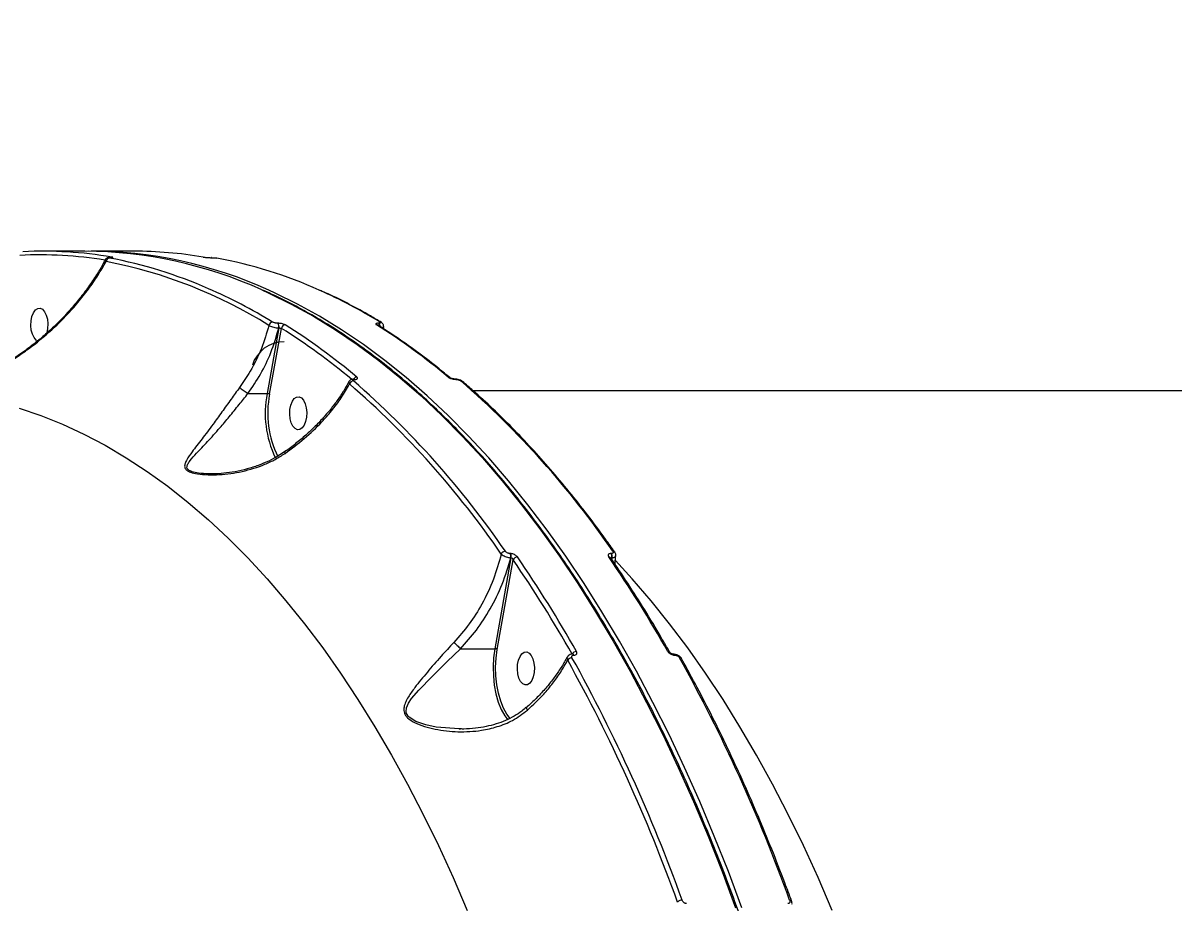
# Model space of a CAD drawing. Header units: millimetres. Extents: x -5238 to 5144, y -3542 to 5092.
# Drawn here: x 1343.8 to 1656.8, y 433.8 to 673.1 of the extents above; entities that cross this region are included whole.
import ezdxf

# ---------------------------------------------------------------- set-up
doc = ezdxf.new("R2010")
doc.units = ezdxf.units.MM
for name, color, linetype in [('DIKOM_ОБЪЕКТ', 7, 'Continuous'), ('DIKOM_РАЗМЕР_ЗОНА', 7, 'Continuous'), ('DIKOM_РАЗМЕР_ОБЪЕКТА', 7, 'Continuous')]:
    doc.layers.add(name, color=color, linetype=linetype)
doc.styles.add('style1', font='arial.ttf', dxfattribs={"width": 0.8})
doc.dimstyles.new('1-50', dxfattribs={"dimtxt": 300, "dimasz": 200, "dimexe": 100, "dimexo": 0, "dimgap": 100, "dimtad": 1, "dimtxsty": 'style1', "dimcen": 200, "dimclrd": 7, "dimclre": 7, "dimclrt": 7, "dimadec": 1, "dimazin": 2, "dimtfac": 1, "dimtmove": 0, "dimatfit": 2, "dimfxl": 0, "dimlwd": 25, "dimlwe": 18, "dimarcsym": 0})

# ---------------------------------------------------------------- blocks, each defined once
blk = doc.blocks.new('*D0')
at = {"layer": 'Defpoints', "color": 0, "transparency": 16777216}
for p in [(2469.51, 3229.24), (-4251.52, -643.28), (-419.57, -643.28)]:
    blk.add_point(p, dxfattribs=at)
at = {"layer": 'DIKOM_РАЗМЕР_ОБЪЕКТА', "color": 7, "lineweight": 18, "transparency": 16777216}
for p, q in [((2469.51, 3229.24), (-4351.52, 3229.24)), ((-419.57, -643.28), (-4351.52, -643.28))]:
    blk.add_line(p, q, dxfattribs=at)
at = {"layer": 'DIKOM_РАЗМЕР_ОБЪЕКТА', "color": 7, "lineweight": 25, "transparency": 16777216}
blk.add_line((-4251.52, 3029.24), (-4251.52, -443.28), dxfattribs=at)
at = {"layer": 'DIKOM_РАЗМЕР_ОБЪЕКТА', "color": 7, "transparency": 16777216}
for points in [[(-4284.86, 3029.24), (-4218.19, 3029.24), (-4251.52, 3229.24)], [(-4284.86, -443.28), (-4218.19, -443.28), (-4251.52, -643.28)]]:
    blk.add_solid(points, dxfattribs=at)
at = {"layer": 'DIKOM_РАЗМЕР_ОБЪЕКТА', "color": 7, "transparency": 16777216, "insert": (-4504.8, 1292.98), "char_height": 300, "attachment_point": 5, "rotation": 90, "style": 'style1'}
blk.add_mtext('3900', dxfattribs=at)
blk = doc.blocks.new('*D1')
at = {"layer": 'Defpoints', "color": 0, "transparency": 16777216}
for p in [(-4787.63, 5091.56), (3144.22, 5091.56), (-2554.16, -2403.28)]:
    blk.add_point(p, dxfattribs=at)
at = {"layer": 'DIKOM_РАЗМЕР_ЗОНА', "color": 7, "lineweight": 18, "transparency": 16777216}
for p, q in [((3144.22, 5091.56), (-4887.63, 5091.56)), ((-2554.16, -2403.28), (-4887.63, -2403.28))]:
    blk.add_line(p, q, dxfattribs=at)
at = {"layer": 'DIKOM_РАЗМЕР_ЗОНА', "color": 7, "lineweight": 25, "transparency": 16777216}
blk.add_line((-4787.63, -2203.28), (-4787.63, 4891.56), dxfattribs=at)
at = {"layer": 'DIKOM_РАЗМЕР_ЗОНА', "color": 7, "transparency": 16777216}
for points in [[(-4820.97, 4891.56), (-4754.3, 4891.56), (-4787.63, 5091.56)], [(-4820.97, -2203.28), (-4754.3, -2203.28), (-4787.63, -2403.28)]]:
    blk.add_solid(points, dxfattribs=at)
at = {"layer": 'DIKOM_РАЗМЕР_ЗОНА', "color": 7, "transparency": 16777216, "insert": (-5040.81, 1344.14), "char_height": 300, "attachment_point": 5, "rotation": 90, "style": 'style1'}
blk.add_mtext('7500', dxfattribs=at)
blk = doc.blocks.new('*D2')
at = {"layer": 'Defpoints', "color": 0, "transparency": 16777216}
for p in [(5144.22, 2720.02), (-4054.16, -903.28), (5144.22, -3441.88)]:
    blk.add_point(p, dxfattribs=at)
at = {"layer": 'DIKOM_РАЗМЕР_ЗОНА', "color": 7, "lineweight": 18, "transparency": 16777216}
for p, q in [((5144.22, 2720.02), (5144.22, -3541.88)), ((-4054.16, -903.28), (-4054.16, -3541.88))]:
    blk.add_line(p, q, dxfattribs=at)
at = {"layer": 'DIKOM_РАЗМЕР_ЗОНА', "color": 7, "lineweight": 25, "transparency": 16777216}
blk.add_line((-3854.16, -3441.88), (4944.22, -3441.88), dxfattribs=at)
at = {"layer": 'DIKOM_РАЗМЕР_ЗОНА', "color": 7, "transparency": 16777216}
for points in [[(-3854.16, -3408.54), (-3854.16, -3475.21), (-4054.16, -3441.88)], [(4944.22, -3408.54), (4944.22, -3475.21), (5144.22, -3441.88)]]:
    blk.add_solid(points, dxfattribs=at)
at = {"layer": 'DIKOM_РАЗМЕР_ЗОНА', "color": 7, "transparency": 16777216, "insert": (545.03, -3188.7), "char_height": 300, "attachment_point": 5, "style": 'style1'}
blk.add_mtext('9200', dxfattribs=at)
blk = doc.blocks.new('*D3')
at = {"layer": 'Defpoints', "color": 0, "transparency": 16777216}
for p in [(3889.93, 2956), (-2405.68, -161.05), (3889.93, -2949.28)]:
    blk.add_point(p, dxfattribs=at)
at = {"layer": 'DIKOM_РАЗМЕР_ОБЪЕКТА', "color": 7, "lineweight": 18, "transparency": 16777216}
for p, q in [((3889.93, 2956), (3889.93, -3049.28)), ((-2405.68, -161.05), (-2405.68, -3049.28))]:
    blk.add_line(p, q, dxfattribs=at)
at = {"layer": 'DIKOM_РАЗМЕР_ОБЪЕКТА', "color": 7, "lineweight": 25, "transparency": 16777216}
blk.add_line((-2205.68, -2949.28), (3689.93, -2949.28), dxfattribs=at)
at = {"layer": 'DIKOM_РАЗМЕР_ОБЪЕКТА', "color": 7, "transparency": 16777216}
for points in [[(-2205.68, -2915.95), (-2205.68, -2982.61), (-2405.68, -2949.28)], [(3689.93, -2915.95), (3689.93, -2982.61), (3889.93, -2949.28)]]:
    blk.add_solid(points, dxfattribs=at)
at = {"layer": 'DIKOM_РАЗМЕР_ОБЪЕКТА', "color": 7, "transparency": 16777216, "insert": (742.13, -2696.01), "char_height": 300, "attachment_point": 5, "style": 'style1'}
blk.add_mtext('6300', dxfattribs=at)

msp = doc.modelspace()

# ---------------------------------------------------------------- linework, layer by layer
at = {"layer": 'DIKOM_ОБЪЕКТ', "color": 7, "linetype": 'Continuous', "lineweight": 15}
for p, q in [((1360.643, 610.948), (1349.071, 610.948)), ((1373.929, 610.948), (1362.357, 610.948)), ((1367.535, 609.19), (1367.447, 609.19)), ((1367.447, 609.19), (1367.494, 609.186)), ((1367.494, 609.186), (1367.582, 609.186)), ((1367.535, 609.19), (1367.582, 609.186)), ((1395.053, 609.19), (1394.965, 609.19)), ((1394.965, 609.19), (1395.012, 609.186)), ((1395.012, 609.186), (1395.1, 609.186)), ((1395.053, 609.19), (1395.1, 609.186)), ((1413.434, 590.059), (1410.208, 572.178)), ((1410.88, 572.014), (1414.113, 589.934)), ((1413.104, 591.343), (1413.057, 591.343)), ((1413.387, 590.059), (1413.434, 590.059)), ((1440.359, 590.782), (1440.361, 590.78)), ((1440.58, 591.343), (1440.533, 591.343)), ((1441.895, 589.78), (1441.945, 590.426)), ((1433.901, 576.142), (1433.832, 576.142)), ((1434.038, 576.058), (1434.106, 576.058)), ((1461.398, 576.142), (1461.33, 576.142)), ((1461.536, 576.058), (1461.604, 576.058)), ((1728.411, 572.948), (1466.302, 572.948)), ((1404.967, 572.178), (1410.208, 572.178)), ((1476.579, 527.52), (1472.171, 502.718)), ((1472.843, 502.555), (1477.171, 526.908)), ((1476.398, 528.65), (1476.33, 528.65)), ((1476.511, 527.52), (1476.579, 527.52)), ((1503.896, 528.65), (1503.828, 528.65)), ((1503.94, 527.133), (1504.008, 527.52)), ((1504.008, 527.52), (1504.077, 527.52)), ((1504.077, 527.52), (1504.057, 526.958)), ((1462.839, 502.718), (1472.171, 502.718)), ((1493.37, 501.239), (1493.322, 501.239)), ((1493.67, 500.977), (1493.717, 500.977)), ((1520.846, 501.239), (1520.799, 501.239)), ((1521.146, 500.977), (1521.194, 500.977)), ((1475.184, 484.061), (1475.69, 483.393))]:
    msp.add_line(p, q, dxfattribs=at)
at = {"layer": 'DIKOM_ОБЪЕКТ', "color": 7, "linetype": 'Continuous', "lineweight": 15, "flags": 128}
for points in [[(1408.769, 600.422), (1410.668, 599.563), (1416.754, 596.572), (1422.793, 593.24), (1428.779, 589.569), (1434.708, 585.562), (1440.575, 581.223), (1446.374, 576.555), (1452.101, 571.562), (1457.751, 566.249), (1463.319, 560.619), (1468.801, 554.679), (1474.192, 548.432), (1479.487, 541.884), (1484.682, 535.04), (1489.772, 527.906), (1494.754, 520.489), (1499.622, 512.794), (1504.374, 504.828), (1509.005, 496.598), (1513.51, 488.11), (1517.887, 479.372), (1522.132, 470.391), (1526.24, 461.175), (1530.209, 451.731), (1534.035, 442.067), (1537.715, 432.192)], [(1539.43, 432.192), (1535.749, 442.067), (1531.923, 451.731), (1527.954, 461.175), (1523.846, 470.391), (1519.602, 479.372), (1515.225, 488.11), (1510.719, 496.598), (1506.088, 504.828), (1501.337, 512.794), (1496.468, 520.489), (1491.486, 527.906), (1486.396, 535.04), (1481.201, 541.884), (1475.906, 548.432), (1470.515, 554.679), (1465.034, 560.619), (1459.465, 566.249), (1453.815, 571.562), (1448.088, 576.555), (1442.289, 581.223), (1436.423, 585.562), (1430.494, 589.569), (1424.507, 593.24), (1418.469, 596.572), (1412.383, 599.563), (1410.683, 600.333)], [(1346.207, 593.198), (1346.615, 594.205), (1347.152, 594.948), (1347.776, 595.367), (1348.434, 595.428), (1349.076, 595.126), (1349.647, 594.485), (1350.102, 593.558), (1350.404, 592.42), (1350.529, 591.162), (1350.466, 589.887), (1350.221, 588.698), (1350.185, 588.579)], [(1347.763, 586.534), (1347.353, 586.77), (1346.781, 587.411), (1346.326, 588.338), (1346.024, 589.476), (1345.899, 590.734), (1345.962, 592.009), (1346.207, 593.198)], [(1416.668, 569.075), (1417.076, 570.082), (1417.614, 570.825), (1418.237, 571.244), (1418.896, 571.305), (1419.537, 571.003), (1420.108, 570.362), (1420.563, 569.435), (1420.866, 568.297), (1420.991, 567.039), (1420.928, 565.764), (1420.683, 564.575), (1420.275, 563.568), (1419.738, 562.825), (1419.114, 562.406), (1418.455, 562.346), (1417.814, 562.648), (1417.243, 563.288), (1416.788, 564.215), (1416.485, 565.353), (1416.36, 566.611), (1416.423, 567.886), (1416.668, 569.075)], [(1342.7, 568.216), (1348.611, 566.212), (1354.489, 563.86), (1360.326, 561.16), (1366.119, 558.116), (1371.861, 554.73), (1377.547, 551.006), (1383.172, 546.947), (1388.731, 542.557), (1394.218, 537.839), (1399.629, 532.799), (1404.958, 527.441), (1410.2, 521.77), (1415.35, 515.791), (1420.405, 509.51), (1425.358, 502.932), (1430.206, 496.064), (1434.943, 488.913), (1439.566, 481.484), (1444.071, 473.784), (1448.452, 465.822), (1452.706, 457.604), (1456.829, 449.138), (1460.817, 440.432), (1464.666, 431.493)], [(1564.012, 431.493), (1560.162, 440.432), (1556.174, 449.138), (1552.051, 457.604), (1547.797, 465.822), (1543.416, 473.784), (1538.912, 481.484), (1534.289, 488.913), (1529.551, 496.064), (1524.704, 502.932), (1519.75, 509.51), (1514.696, 515.791), (1509.545, 521.77), (1504.991, 526.72)], [(1462.46, 480.881), (1456.253, 481.397), (1453.427, 482), (1450.693, 482.945), (1448.857, 484.091), (1448.565, 484.394), (1448.087, 485.252), (1448.027, 485.516), (1448.118, 486.648), (1448.694, 487.913), (1449.55, 489.157), (1451.535, 491.477), (1455.135, 495.198), (1459.223, 499.236), (1462.836, 502.718), (1462.836, 502.719), (1462.836, 502.719)], [(1472.171, 502.718), (1471.845, 500.276), (1471.714, 497.766), (1471.782, 495.246), (1472.047, 492.776), (1472.503, 490.413), (1473.139, 488.213), (1473.94, 486.227), (1474.888, 484.501), (1475.184, 484.061)], [(1476.325, 483.732), (1475.478, 484.891), (1474.559, 486.565), (1473.782, 488.491), (1473.165, 490.624), (1472.723, 492.915), (1472.466, 495.31), (1472.4, 497.753), (1472.527, 500.187), (1472.843, 502.555)], [(1478.631, 499.616), (1479.039, 500.623), (1479.576, 501.366), (1480.2, 501.785), (1480.858, 501.845), (1481.5, 501.544), (1482.071, 500.903), (1482.526, 499.976), (1482.828, 498.838), (1482.953, 497.58), (1482.891, 496.305), (1482.645, 495.116), (1482.238, 494.109), (1481.7, 493.366), (1481.077, 492.947), (1480.418, 492.886), (1479.777, 493.188), (1479.205, 493.829), (1478.75, 494.756), (1478.448, 495.894), (1478.323, 497.152), (1478.386, 498.427), (1478.631, 499.616)]]:
    msp.add_lwpolyline(points, dxfattribs=at)
at = {"layer": 'DIKOM_ОБЪЕКТ', "color": 7, "linetype": 'Continuous', "lineweight": 15}
for centre, radius, start, end in [((1349.065, 498.801), 112.146, 80.32421, 92.70668), ((1359.988, 492.674), 118.276, 65.64181, 89.68254), ((1361.8, 493.052), 117.894, 65.50346, 90.14549), ((1373.886, 498.437), 112.511, 80.3365, 89.97781), ((1348.208, 498.126), 111.821, 80.81598, 92.70826), ((1367.358, 608.1), 0.978, 94.50788, 176.92739), ((1341.651, 479.955), 130.561, 58.06961, 79.08156), ((1344.655, 487.9), 123.27, 66.26851, 79.42325), ((1367.928, 608.53), 0.822, 90.9816, 127.92902), ((1373.716, 487.26), 123.933, 65.85142, 79.39335), ((1336.858, 469.502), 143.25, 58.50207, 66.37526), ((1365.971, 469.266), 143.521, 58.50609, 65.9692), ((1411.783, 590.549), 1.1, 94.22589, 168.86591), ((1440.954, 590.947), 0.698, 58.85861, 90.4737), ((1412.094, 590.411), 1.34, 344.78441, 44.09278), ((1412.141, 590.411), 1.34, 344.78441, 44.09278), ((1415.212, 589.78), 1.109, 94.35489, 172.02398), ((1322.618, 443.725), 172.477, 50.11096, 57.96239), ((1323.294, 444.149), 173.105, 49.96386, 57.95996), ((1348.148, 444.145), 173.111, 49.964, 57.95982), ((1439.993, 590.193), 0.693, 58.34813, 90.57991), ((1439.78, 590.52), 1.116, 355.6153, 47.51733), ((1439.817, 590.513), 1.128, 354.52396, 47.40948), ((1414.821, 577.318), 9, 90, 163.43977), ((1434.702, 575.577), 1.11, 92.87794, 144.41304), ((1433.824, 575.826), 0.316, 47.42323, 87.75172), ((1433.894, 575.828), 0.314, 47.3307, 89.23593), ((1459.518, 576.016), 0.669, 49.91902, 91.1768), ((1461.323, 575.827), 0.314, 47.33914, 88.86447), ((1461.393, 575.833), 0.309, 46.94981, 89.02397), ((1433.759, 574.483), 1.166, 93.76942, 164.33076), ((1272.129, 390.055), 244.73, 34.455, 49.01546), ((1272.822, 390.497), 245.269, 34.45498, 49.01558), ((1302.068, 390.497), 245.269, 34.45498, 49.01558), ((1462.944, 574.982), 0.665, 50.13264, 91.29829), ((1437.4, 566.823), 27.713, 168.85974, 205.78242), ((1437.18, 566.823), 26.807, 168.83501, 206.06257), ((1475.122, 527.931), 1.33, 92.50435, 154.04333), ((1504.349, 528.66), 0.601, 37.77053, 93.68059), ((1474.931, 527.847), 1.613, 348.29176, 29.86476), ((1475, 527.847), 1.613, 348.29725, 29.86515), ((1478.39, 526.385), 1.326, 92.31532, 156.76342), ((1195.021, 332.506), 342.638, 29.50375, 34.56684), ((1195.532, 332.856), 343.432, 29.50362, 34.56704), ((1503.231, 527.106), 0.604, 37.7627, 93.50243), ((1220.376, 332.847), 343.45, 29.50374, 34.56692), ((1502.429, 527.847), 1.613, 348.29725, 29.86515), ((1502.498, 527.847), 1.612, 348.29165, 29.87076), ((1472.186, 501.315), 1.404, 62.09271, 90.61578), ((1494.47, 500.577), 1.413, 91.6155, 151.60868), ((1493.275, 500.814), 0.427, 22.37953, 83.65156), ((1493.324, 500.815), 0.425, 22.29447, 84.53168), ((1519.34, 501.422), 0.57, 34.28447, 95.25674), ((1520.753, 500.816), 0.425, 22.2642, 84.59296), ((1520.797, 500.812), 0.43, 22.48336, 82.69927), ((1493.236, 498.862), 1.437, 91.8172, 148.37893), ((1095.243, 279.58), 453.698, 19.86962, 29.01121), ((1095.539, 279.774), 454.705, 19.86969, 29.0112), ((1522.488, 499.728), 0.572, 34.31477, 95.13986), ((1124.786, 279.775), 454.705, 19.86968, 29.01121), ((1523.194, 432.569), 1.752, 90.60452, 136.09714), ((1552.498, 433.799), 0.527, 32.8358, 98.33081)]:
    msp.add_arc(centre, radius, start, end, dxfattribs=at)
for points, knots in [([(1366.136, 608.622), (1365.841, 608.052), (1364.985, 606.398), (1363.284, 603.667), (1361.061, 600.446), (1358.579, 597.261), (1355.884, 594.157), (1353.004, 591.178), (1349.991, 588.373), (1346.88, 585.762), (1343.694, 583.384), (1341.142, 581.635), (1339.622, 580.749), (1339.219, 580.514)], [0, 0, 0, 0, 0.0547495, 0.1589527, 0.2637636, 0.3690454, 0.4748437, 0.5785723, 0.6800884, 0.7787699, 0.8742934, 0.9666167, 1, 1, 1, 1]), ([(1339.275, 580.406), (1339.567, 580.58), (1341.033, 581.459), (1343.604, 583.147), (1348.036, 586.404), (1352.051, 589.889), (1355.905, 593.763), (1358.775, 596.976), (1361.628, 600.606), (1364.211, 604.337), (1365.658, 606.881), (1366.381, 608.153)], [0, 0, 0, 0, 0.0242958, 0.1222477, 0.2202174, 0.4215158, 0.5118872, 0.6322339, 0.7525887, 0.8762946, 1, 1, 1, 1]), ([(1366.169, 608.607), (1366.147, 608.561), (1366.093, 608.448), (1366.23, 608.279), (1366.36, 608.17), (1366.381, 608.153)], [0, 0, 0, 0, 0.3561058, 0.8968724, 1, 1, 1, 1]), ([(1367.45, 609.189), (1367.345, 609.187), (1367.114, 609.184), (1366.878, 609.162), (1366.576, 609.057), (1366.326, 608.888), (1366.213, 608.718), (1366.152, 608.626)], [0, 0, 0, 0, 0.2157444, 0.4755751, 0.6436611, 0.8082029, 1, 1, 1, 1]), ([(1367.281, 609.075), (1367.207, 609.091), (1367.077, 609.12), (1367.066, 609.154), (1367.166, 609.175), (1367.327, 609.185), (1367.455, 609.185), (1367.494, 609.186)], [0, 0, 0, 0, 0.302603, 0.5347125, 0.7254543, 0.917097, 1, 1, 1, 1]), ([(1367.918, 609.204), (1367.917, 609.203), (1367.912, 609.203), (1367.826, 609.195), (1367.696, 609.19), (1367.567, 609.191), (1367.517, 609.191)], [0, 0, 0, 0, 0.1627854, 0.4381614, 0.7812948, 1, 1, 1, 1]), ([(1367.582, 609.186), (1367.64, 609.186), (1367.842, 609.187), (1368.095, 609.202), (1368.249, 609.237), (1368.227, 609.288), (1368.025, 609.329), (1367.914, 609.352)], [0, 0, 0, 0, 0.0796199, 0.2756952, 0.4707992, 0.7105503, 1, 1, 1, 1]), ([(1392.772, 609.352), (1392.79, 609.349), (1392.922, 609.327), (1393.217, 609.288), (1393.692, 609.243), (1394.159, 609.211), (1394.614, 609.19), (1394.879, 609.187), (1395.012, 609.186)], [0, 0, 0, 0, 0.0392781, 0.2872775, 0.4951913, 0.670994, 0.8353124, 1, 1, 1, 1]), ([(1395.1, 609.186), (1395.186, 609.185), (1395.358, 609.183), (1395.651, 609.169), (1395.948, 609.148), (1396.245, 609.119), (1396.43, 609.093), (1396.515, 609.078), (1396.527, 609.075)], [0, 0, 0, 0, 0.1673359, 0.3344718, 0.5091595, 0.7130768, 0.9577396, 1, 1, 1, 1]), ([(1577.443, 191.949), (1577.436, 193.97), (1577.416, 199.829), (1577.258, 209.524), (1576.916, 221.023), (1576.409, 232.499), (1575.74, 243.944), (1574.91, 255.349), (1573.919, 266.706), (1572.768, 278.006), (1571.458, 289.241), (1569.989, 300.401), (1568.362, 311.48), (1566.58, 322.468), (1564.643, 333.357), (1562.553, 344.139), (1560.311, 354.806), (1557.919, 365.35), (1555.379, 375.763), (1552.692, 386.038), (1549.861, 396.165), (1546.887, 406.139), (1543.773, 415.951), (1540.522, 425.594), (1537.135, 435.061), (1533.615, 444.345), (1529.966, 453.438), (1526.188, 462.334), (1522.286, 471.026), (1518.262, 479.508), (1514.119, 487.773), (1509.86, 495.815), (1505.489, 503.628), (1501.008, 511.206), (1496.421, 518.544), (1491.731, 525.635), (1486.942, 532.474), (1482.058, 539.057), (1477.081, 545.378), (1472.016, 551.432), (1466.867, 557.215), (1461.636, 562.722), (1456.33, 567.95), (1450.95, 572.893), (1445.502, 577.549), (1439.989, 581.913), (1434.416, 585.983), (1428.787, 589.754), (1423.107, 593.228), (1417.378, 596.382), (1412.693, 598.751), (1409.905, 599.956), (1409.056, 600.323)], [0, 0, 0, 0, 0.0107474, 0.0311662, 0.0515854, 0.0720045, 0.0924238, 0.1128432, 0.1332627, 0.1536823, 0.1741021, 0.1945222, 0.2149425, 0.235363, 0.2557839, 0.276205, 0.2966265, 0.3170483, 0.3374705, 0.3578932, 0.3783163, 0.3987398, 0.419164, 0.4395885, 0.4600137, 0.4804392, 0.5008656, 0.5212925, 0.54172, 0.5621479, 0.5825766, 0.6030058, 0.6234355, 0.6438659, 0.6642965, 0.6847276, 0.705159, 0.7255904, 0.7460216, 0.7664526, 0.7868831, 0.8073125, 0.8277408, 0.8481673, 0.8685918, 0.8890133, 0.9094319, 0.9298469, 0.9502576, 0.9706631, 0.9910635, 1, 1, 1, 1]), ([(1441.314, 591.545), (1440.315, 592.146), (1437.42, 593.886), (1432.59, 596.517), (1428.05, 598.81), (1425.407, 599.948), (1424.704, 600.251)], [0, 0, 0, 0, 0.1824384, 0.5284704, 0.8744436, 1, 1, 1, 1]), ([(1413.057, 591.343), (1412.99, 591.345), (1412.823, 591.348), (1412.522, 591.385), (1412.192, 591.454), (1411.896, 591.544), (1411.766, 591.612), (1411.701, 591.646)], [0, 0, 0, 0, 0.1422382, 0.3570799, 0.5715523, 0.7857524, 1, 1, 1, 1]), ([(1440.948, 591.646), (1440.994, 591.612), (1441.086, 591.544), (1441.085, 591.454), (1440.979, 591.385), (1440.796, 591.348), (1440.642, 591.345), (1440.58, 591.343)], [0, 0, 0, 0, 0.2143236, 0.4284893, 0.6429437, 0.8576989, 1, 1, 1, 1]), ([(1410.704, 590.761), (1410.081, 588.647), (1408.819, 584.359), (1406.003, 578.651), (1403.689, 575.284), (1402.688, 573.829)], [0, 0, 0, 0, 0.3558561, 0.7214809, 1, 1, 1, 1]), ([(1404.967, 572.178), (1406.159, 573.93), (1408.571, 577.477), (1411.48, 583.515), (1412.73, 587.804), (1413.387, 590.059)], [0, 0, 0, 0, 0.3165671, 0.6406664, 1, 1, 1, 1]), ([(1410.704, 590.761), (1410.832, 590.689), (1411.089, 590.546), (1411.674, 590.344), (1412.328, 590.183), (1412.926, 590.088), (1413.256, 590.067), (1413.387, 590.059)], [0, 0, 0, 0, 0.2142306, 0.4283274, 0.6427193, 0.8576037, 1, 1, 1, 1]), ([(1415.128, 590.886), (1415.03, 590.938), (1414.836, 591.041), (1414.393, 591.178), (1413.9, 591.281), (1413.45, 591.335), (1413.202, 591.341), (1413.104, 591.343)], [0, 0, 0, 0, 0.2150018, 0.429941, 0.6446868, 0.8592087, 1, 1, 1, 1]), ([(1413.434, 590.059), (1413.467, 590.059), (1413.55, 590.057), (1413.7, 590.042), (1413.866, 590.014), (1414.015, 589.977), (1414.08, 589.948), (1414.113, 589.934)], [0, 0, 0, 0, 0.1407318, 0.355197, 0.5699674, 0.7850808, 1, 1, 1, 1]), ([(1440.533, 591.343), (1440.442, 591.341), (1440.212, 591.335), (1439.939, 591.281), (1439.78, 591.178), (1439.779, 591.041), (1439.917, 590.938), (1439.986, 590.886)], [0, 0, 0, 0, 0.1407593, 0.3552518, 0.5699874, 0.7848787, 1, 1, 1, 1]), ([(1459.942, 576.534), (1458.981, 577.328), (1456.194, 579.631), (1451.532, 583.215), (1445.968, 587.196), (1442.219, 589.592), (1440.357, 590.783)], [0, 0, 0, 0, 0.1498857, 0.4344469, 0.7189749, 1, 1, 1, 1]), ([(1441.898, 590.424), (1441.909, 590.517), (1441.935, 590.729), (1441.821, 591.036), (1441.635, 591.299), (1441.459, 591.459), (1441.343, 591.522), (1441.311, 591.539)], [0, 0, 0, 0, 0.198945, 0.4514617, 0.6803579, 0.9104712, 1, 1, 1, 1]), ([(1441.379, 590.117), (1441.486, 590.14), (1441.739, 590.193), (1441.911, 590.309), (1441.895, 590.403), (1441.891, 590.429)], [0, 0, 0, 0, 0.3454167, 0.814795, 1, 1, 1, 1]), ([(1433.836, 576.132), (1433.618, 576.121), (1433.22, 576.102), (1432.734, 575.845), (1432.555, 575.574), (1432.481, 575.463)], [0, 0, 0, 0, 0.4164411, 0.7586457, 1, 1, 1, 1]), ([(1433.683, 575.647), (1433.636, 575.696), (1433.542, 575.792), (1433.547, 575.92), (1433.666, 576.011), (1433.849, 576.053), (1433.989, 576.057), (1434.038, 576.058)], [0, 0, 0, 0, 0.2288022, 0.4578006, 0.6785352, 0.8883041, 1, 1, 1, 1]), ([(1434.074, 576.154), (1434.076, 576.155), (1434.083, 576.157), (1434.036, 576.148), (1433.973, 576.14), (1433.909, 576.142), (1433.898, 576.143)], [0, 0, 0, 0, 0.1191711, 0.467286, 0.911311, 1, 1, 1, 1]), ([(1434.106, 576.058), (1434.179, 576.06), (1434.392, 576.066), (1434.673, 576.131), (1434.853, 576.273), (1434.862, 576.466), (1434.719, 576.612), (1434.647, 576.685)], [0, 0, 0, 0, 0.1083052, 0.3204137, 0.5431072, 0.7715875, 1, 1, 1, 1]), ([(1459.505, 576.685), (1459.58, 576.63), (1459.748, 576.506), (1460.133, 576.328), (1460.601, 576.179), (1461.094, 576.078), (1461.388, 576.065), (1461.536, 576.058)], [0, 0, 0, 0, 0.1742311, 0.389611, 0.5958267, 0.7978846, 1, 1, 1, 1]), ([(1461.329, 576.142), (1461.327, 576.142), (1461.277, 576.139), (1461.111, 576.151), (1460.847, 576.189), (1460.535, 576.264), (1460.25, 576.364), (1460.054, 576.458), (1459.957, 576.522), (1459.951, 576.527), (1459.949, 576.528)], [0, 0, 0, 0, 0.0057871, 0.137692, 0.2862441, 0.4587356, 0.6452907, 0.8052557, 0.9357372, 1, 1, 1, 1]), ([(1463.364, 575.486), (1463.287, 575.55), (1463.04, 575.754), (1462.536, 575.958), (1461.916, 576.124), (1461.568, 576.12), (1461.413, 576.119)], [0, 0, 0, 0, 0.1560731, 0.4961488, 0.7765119, 1, 1, 1, 1]), ([(1461.604, 576.058), (1461.701, 576.054), (1461.895, 576.046), (1462.219, 575.98), (1462.524, 575.882), (1462.772, 575.765), (1462.88, 575.684), (1462.929, 575.647)], [0, 0, 0, 0, 0.2039678, 0.4079805, 0.6135281, 0.8265037, 1, 1, 1, 1]), ([(1402.688, 573.829), (1401.922, 572.771), (1400.278, 570.5), (1397.864, 567.11), (1395.184, 563.424), (1392.406, 559.731), (1389.984, 556.604), (1388.495, 554.504), (1387.836, 553.165), (1387.68, 552.248), (1387.989, 551.639), (1388.529, 551.167), (1389.423, 550.706), (1391.439, 550.25), (1394.135, 550.038), (1398.226, 550.111), (1403.502, 550.841), (1408.6, 552.428), (1412.462, 554.231), (1414.214, 555.352), (1415.095, 555.916)], [0, 0, 0, 0, 0.0590549, 0.1267714, 0.1965283, 0.2899958, 0.3861931, 0.4527702, 0.4864301, 0.5209071, 0.5489139, 0.5542491, 0.5800461, 0.6152113, 0.6617354, 0.7094943, 0.8061407, 0.9056048, 0.9525541, 1, 1, 1, 1]), ([(1402.688, 573.829), (1402.708, 573.816), (1402.785, 573.764), (1403.003, 573.614), (1403.402, 573.332), (1403.942, 572.942), (1404.495, 572.534), (1404.806, 572.297), (1404.962, 572.179)], [0, 0, 0, 0, 0.0380675, 0.1491809, 0.3618745, 0.574584, 0.7872951, 1, 1, 1, 1]), ([(1432.45, 575.467), (1432.195, 574.977), (1431.46, 573.565), (1429.964, 571.244), (1427.994, 568.53), (1425.78, 565.874), (1423.363, 563.311), (1420.766, 560.858), (1417.993, 558.556), (1416.043, 557.037), (1414.988, 556.341), (1414.947, 556.314)], [0, 0, 0, 0, 0.0706084, 0.2032328, 0.3361376, 0.4693145, 0.6021858, 0.7334682, 0.8644119, 0.994845, 1, 1, 1, 1]), ([(1415.095, 555.916), (1416.874, 557.223), (1420.478, 559.87), (1424.598, 563.848), (1427.888, 567.61), (1430.478, 571.068), (1431.914, 573.55), (1432.636, 574.798)], [0, 0, 0, 0, 0.2398782, 0.4858754, 0.6394196, 0.8185487, 1, 1, 1, 1]), ([(1432.479, 575.455), (1432.45, 575.361), (1432.391, 575.167), (1432.553, 574.923), (1432.636, 574.798)], [0, 0, 0, 0, 0.4885388, 1, 1, 1, 1]), ([(1504.824, 529.028), (1503.982, 530.22), (1501.538, 533.679), (1497.419, 539.209), (1492.442, 545.526), (1487.374, 551.573), (1482.223, 557.35), (1476.991, 562.851), (1471.682, 568.069), (1467.133, 572.254), (1464.345, 574.654), (1463.37, 575.493)], [0, 0, 0, 0, 0.0652736, 0.1892971, 0.3133238, 0.4373506, 0.5613717, 0.6853875, 0.8093955, 0.9333925, 1, 1, 1, 1]), ([(1394.229, 550.345), (1393.33, 550.38), (1391.737, 550.441), (1389.827, 550.829), (1388.982, 551.243), (1388.515, 551.667), (1388.307, 552.219), (1388.608, 553.045), (1389.463, 554.264), (1391.214, 556.169), (1393.949, 559.037), (1396.985, 562.416), (1399.901, 565.868), (1402.443, 569.019), (1404.18, 571.185), (1404.961, 572.179), (1404.962, 572.179)], [0, 0, 0, 0, 0.0657123, 0.1165035, 0.1526034, 0.1600554, 0.1997103, 0.2493283, 0.3009164, 0.4028711, 0.5482359, 0.6970452, 0.802161, 0.9097141, 0.9999494, 1, 1, 1, 1]), ([(1404.962, 572.179), (1404.963, 572.179), (1404.964, 572.178), (1404.966, 572.178), (1404.967, 572.178)], [0, 0, 0, 0, 0.6181426, 1, 1, 1, 1]), ([(1410.88, 572.014), (1410.871, 572.02), (1410.852, 572.032), (1410.794, 572.062), (1410.69, 572.102), (1410.531, 572.144), (1410.361, 572.172), (1410.259, 572.176), (1410.208, 572.178)], [0, 0, 0, 0, 0.0702873, 0.1415242, 0.3560647, 0.5707366, 0.7853873, 1, 1, 1, 1]), ([(1414.931, 556.334), (1414.366, 555.945), (1412.999, 555.004), (1410.614, 553.77), (1407.788, 552.58), (1404.718, 551.612), (1401.563, 550.898), (1398.468, 550.472), (1396.04, 550.308), (1394.667, 550.337), (1394.242, 550.346)], [0, 0, 0, 0, 0.0928588, 0.2248931, 0.3644223, 0.5106287, 0.6640429, 0.8059293, 0.9399955, 1, 1, 1, 1]), ([(1414.956, 556.302), (1414.949, 556.28), (1414.937, 556.243), (1415.012, 556.073), (1415.073, 555.956), (1415.095, 555.916)], [0, 0, 0, 0, 0.4690524, 0.8172616, 1, 1, 1, 1]), ([(1394.932, 550.341), (1394.779, 550.332), (1394.541, 550.318), (1394.312, 550.338), (1394.229, 550.345)], [0, 0, 0, 0, 0.6380225, 1, 1, 1, 1]), ([(1476.33, 528.65), (1476.234, 528.656), (1476.041, 528.669), (1475.726, 528.767), (1475.436, 528.913), (1475.204, 529.085), (1475.107, 529.206), (1475.064, 529.26)], [0, 0, 0, 0, 0.2040048, 0.4080092, 0.6135098, 0.8265231, 1, 1, 1, 1]), ([(1504.31, 529.26), (1504.35, 529.188), (1504.431, 529.045), (1504.407, 528.857), (1504.275, 528.72), (1504.085, 528.657), (1503.945, 528.652), (1503.896, 528.65)], [0, 0, 0, 0, 0.2288459, 0.4579137, 0.678566, 0.8883616, 1, 1, 1, 1]), ([(1505.094, 528.046), (1505.097, 528.184), (1505.103, 528.474), (1504.98, 528.808), (1504.849, 528.973), (1504.812, 529.02)], [0, 0, 0, 0, 0.3921212, 0.8244298, 1, 1, 1, 1]), ([(1473.926, 528.513), (1473.292, 526.212), (1472.006, 521.544), (1468.938, 515.146), (1465.296, 509.327), (1462.454, 506.08), (1461.017, 504.437)], [0, 0, 0, 0, 0.2625648, 0.5326644, 0.7636491, 1, 1, 1, 1]), ([(1462.839, 502.718), (1464.325, 504.383), (1467.334, 507.751), (1471.149, 513.7), (1474.423, 520.318), (1475.808, 525.097), (1476.511, 527.52)], [0, 0, 0, 0, 0.2328886, 0.4712971, 0.7319727, 1, 1, 1, 1]), ([(1473.926, 528.513), (1474.019, 528.431), (1474.228, 528.246), (1474.711, 527.976), (1475.304, 527.74), (1475.936, 527.571), (1476.319, 527.537), (1476.511, 527.52)], [0, 0, 0, 0, 0.170046, 0.3808314, 0.586707, 0.7931286, 1, 1, 1, 1]), ([(1478.336, 527.71), (1478.269, 527.793), (1478.12, 527.981), (1477.762, 528.247), (1477.316, 528.47), (1476.837, 528.621), (1476.545, 528.64), (1476.398, 528.65)], [0, 0, 0, 0, 0.1741944, 0.3895773, 0.5957995, 0.7978705, 1, 1, 1, 1]), ([(1476.579, 527.52), (1476.619, 527.515), (1476.668, 527.51), (1476.768, 527.471), (1476.881, 527.398), (1477.015, 527.251), (1477.116, 527.081), (1477.154, 526.962), (1477.171, 526.908)], [0, 0, 0, 0, 0.1444826, 0.1754116, 0.3625447, 0.5709947, 0.8046323, 1, 1, 1, 1]), ([(1503.828, 528.65), (1503.755, 528.647), (1503.541, 528.639), (1503.25, 528.541), (1503.049, 528.33), (1503.012, 528.04), (1503.133, 527.82), (1503.194, 527.71)], [0, 0, 0, 0, 0.1082815, 0.3204114, 0.5430544, 0.7715781, 1, 1, 1, 1]), ([(1503.71, 527.475), (1503.709, 527.476), (1503.699, 527.488), (1503.704, 527.482), (1503.708, 527.477)], [0, 0, 0, 0, 0.098799, 1, 1, 1, 1]), ([(1519.811, 501.743), (1519.037, 503.096), (1516.789, 507.021), (1512.985, 513.333), (1508.399, 520.58), (1505.264, 525.189), (1503.709, 527.476)], [0, 0, 0, 0, 0.149891, 0.4347125, 0.7195435, 1, 1, 1, 1]), ([(1503.819, 527.441), (1503.846, 527.463), (1503.881, 527.492), (1503.948, 527.515), (1503.984, 527.518), (1504.008, 527.52)], [0, 0, 0, 0, 0.5114898, 0.671682, 1, 1, 1, 1]), ([(1504.077, 527.52), (1504.175, 527.527), (1504.458, 527.547), (1504.825, 527.663), (1505.074, 527.844), (1505.071, 527.996), (1505.07, 528.048)], [0, 0, 0, 0, 0.1699803, 0.4896203, 0.8231683, 1, 1, 1, 1]), ([(1504.911, 525.688), (1504.914, 525.841), (1504.932, 526.617), (1505.041, 527.407), (1505.13, 528.042)], [0, 0, 0, 0, 0.1964862, 1, 1, 1, 1]), ([(1461.017, 504.437), (1459.849, 503.173), (1457.303, 500.417), (1453.718, 496.284), (1450.735, 492.659), (1448.853, 490.015), (1447.885, 488.246), (1447.412, 486.9), (1447.375, 485.55), (1447.856, 484.564), (1448.787, 483.546), (1450.393, 482.514), (1453.013, 481.525), (1456.968, 480.544), (1462.213, 479.979), (1467.933, 480.291), (1472.915, 481.428), (1477.229, 483.103), (1479.744, 484.999), (1481.052, 485.984)], [0, 0, 0, 0, 0.0790196, 0.17218, 0.2680587, 0.32873, 0.3610587, 0.3939, 0.4223321, 0.451319, 0.459943, 0.4989916, 0.5446051, 0.5914354, 0.6876202, 0.7865798, 0.8546759, 0.924445, 1, 1, 1, 1]), ([(1461.017, 504.437), (1461.065, 504.4), (1461.203, 504.293), (1461.511, 504.036), (1461.949, 503.64), (1462.44, 503.158), (1462.704, 502.865), (1462.836, 502.719)], [0, 0, 0, 0, 0.0873046, 0.25362, 0.5024231, 0.751232, 1, 1, 1, 1]), ([(1462.836, 502.719), (1462.837, 502.719), (1462.837, 502.719), (1462.838, 502.718), (1462.838, 502.718), (1462.839, 502.718)], [0, 0, 0, 0, 0.3829331, 0.8648186, 1, 1, 1, 1]), ([(1493.323, 501.238), (1493.323, 501.238), (1493.102, 501.255), (1492.702, 501.166), (1492.199, 500.892), (1492.01, 500.6), (1491.922, 500.464)], [0, 0, 0, 0, 0.0004549, 0.3883296, 0.7151911, 1, 1, 1, 1]), ([(1493.19, 500.298), (1493.157, 500.374), (1493.09, 500.526), (1493.124, 500.73), (1493.256, 500.883), (1493.452, 500.965), (1493.608, 500.973), (1493.67, 500.977)], [0, 0, 0, 0, 0.214321, 0.4283933, 0.6428905, 0.8577432, 1, 1, 1, 1]), ([(1493.451, 501.246), (1493.448, 501.244), (1493.444, 501.241), (1493.387, 501.241), (1493.365, 501.24)], [0, 0, 0, 0, 0.6169759, 1, 1, 1, 1]), ([(1493.717, 500.977), (1493.809, 500.982), (1494.041, 500.994), (1494.334, 501.116), (1494.531, 501.345), (1494.581, 501.649), (1494.48, 501.876), (1494.43, 501.99)], [0, 0, 0, 0, 0.1407695, 0.3552987, 0.5700374, 0.7849596, 1, 1, 1, 1]), ([(1519.288, 501.99), (1519.367, 501.876), (1519.524, 501.649), (1519.917, 501.345), (1520.373, 501.116), (1520.803, 500.994), (1521.049, 500.982), (1521.146, 500.977)], [0, 0, 0, 0, 0.2150574, 0.4299949, 0.6447455, 0.8592221, 1, 1, 1, 1]), ([(1520.795, 501.241), (1520.772, 501.241), (1520.714, 501.24), (1520.561, 501.267), (1520.364, 501.33), (1520.152, 501.434), (1519.976, 501.558), (1519.868, 501.662), (1519.819, 501.729), (1519.816, 501.736), (1519.815, 501.737)], [0, 0, 0, 0, 0.0887711, 0.2206671, 0.3688769, 0.532607, 0.6970042, 0.8338028, 0.9576763, 1, 1, 1, 1]), ([(1522.945, 500.044), (1522.918, 500.101), (1522.802, 500.343), (1522.413, 500.71), (1521.78, 501.075), (1521.21, 501.257), (1520.907, 501.224), (1520.851, 501.218)], [0, 0, 0, 0, 0.0780174, 0.3328687, 0.6248602, 0.9304126, 1, 1, 1, 1]), ([(1521.194, 500.977), (1521.259, 500.973), (1521.425, 500.965), (1521.713, 500.883), (1522.018, 500.73), (1522.28, 500.526), (1522.384, 500.374), (1522.437, 500.298)], [0, 0, 0, 0, 0.1422516, 0.3570511, 0.5715002, 0.7856909, 1, 1, 1, 1]), ([(1491.84, 500.47), (1491.624, 500.048), (1490.952, 498.737), (1489.548, 496.548), (1487.657, 493.928), (1485.516, 491.368), (1483.247, 488.949), (1481.6, 487.448), (1480.812, 486.73)], [0, 0, 0, 0, 0.0879374, 0.2727357, 0.4583601, 0.6443455, 0.8300243, 1, 1, 1, 1]), ([(1481.052, 485.984), (1482.59, 487.431), (1485.094, 489.787), (1488.011, 493.329), (1490.222, 496.412), (1491.409, 498.535), (1492.013, 499.615)], [0, 0, 0, 0, 0.3422182, 0.5572642, 0.7746016, 1, 1, 1, 1]), ([(1491.9, 500.433), (1491.9, 500.433), (1491.81, 500.332), (1491.824, 500.056), (1491.95, 499.762), (1492.013, 499.615)], [0, 0, 0, 0, 0.0008882, 0.5002553, 1, 1, 1, 1]), ([(1552.941, 434.085), (1552.333, 435.728), (1550.573, 440.492), (1547.557, 448.236), (1543.854, 457.248), (1540.023, 466.058), (1536.069, 474.661), (1531.994, 483.052), (1527.874, 491.078), (1524.837, 496.694), (1523.209, 499.606), (1522.96, 500.05)], [0, 0, 0, 0, 0.0688395, 0.1996466, 0.3304598, 0.4612753, 0.592095, 0.7229208, 0.8537489, 0.9776956, 1, 1, 1, 1]), ([(1480.764, 486.786), (1480.36, 486.437), (1479.322, 485.537), (1477.42, 484.336), (1475.078, 483.149), (1472.517, 482.196), (1469.774, 481.499), (1466.827, 481.048), (1464.371, 480.841), (1462.883, 480.888), (1462.464, 480.901)], [0, 0, 0, 0, 0.0812352, 0.2090769, 0.3436539, 0.4836229, 0.6272545, 0.7747752, 0.9366304, 1, 1, 1, 1]), ([(1480.838, 486.702), (1480.816, 486.669), (1480.766, 486.596), (1480.858, 486.339), (1480.976, 486.113), (1481.037, 486.01), (1481.052, 485.984)], [0, 0, 0, 0, 0.3235717, 0.7211201, 0.9288091, 1, 1, 1, 1]), ([(1462.806, 480.879), (1462.75, 480.872), (1462.635, 480.859), (1462.519, 480.874), (1462.46, 480.881)], [0, 0, 0, 0, 0.4865718, 1, 1, 1, 1]), ([(1524.347, 433.355), (1524.264, 433.363), (1524.096, 433.379), (1523.835, 433.501), (1523.588, 433.687), (1523.359, 433.946), (1523.232, 434.17), (1523.182, 434.301), (1523.175, 434.321)], [0, 0, 0, 0, 0.1672821, 0.3344467, 0.509136, 0.7130918, 0.9577797, 1, 1, 1, 1]), ([(1552.421, 434.321), (1552.459, 434.182), (1552.524, 433.936), (1552.457, 433.639), (1552.307, 433.447), (1552.123, 433.363), (1551.993, 433.357), (1551.954, 433.355)], [0, 0, 0, 0, 0.3025833, 0.5347158, 0.7255131, 0.9171265, 1, 1, 1, 1]), ([(1553.053, 433.157), (1553.067, 433.309), (1553.095, 433.624), (1552.974, 433.924), (1552.911, 434.079)], [0, 0, 0, 0, 0.4818083, 1, 1, 1, 1])]:
    msp.add_open_spline(points, degree=3, knots=knots, dxfattribs=at)

# ---------------------------------------------------------------- dimensions: what is measured, and where the dimension line sits
at = {"layer": 'DIKOM_РАЗМЕР_ЗОНА'}
dim = msp.add_linear_dim(base=(-4787.635, 5091.556), p1=(-2554.164, -2403.276), p2=(3144.22, 5091.556), angle=90, text='7500', dimstyle='1-50', dxfattribs=at)
dim.commit()
dim.dimension.update_dxf_attribs({"geometry": '*D1', "text_midpoint": (-4787.635, 1344.14), "dimtype": 160})
dim = msp.add_linear_dim(base=(5144.22, -3441.876), p1=(-4054.164, -903.276), p2=(5144.22, 2720.022), text='9200', dimstyle='1-50', dxfattribs=at)
dim.commit()
dim.dimension.update_dxf_attribs({"geometry": '*D2', "text_midpoint": (545.028, -3441.876), "dimtype": 160})
at = {"layer": 'DIKOM_РАЗМЕР_ОБЪЕКТА'}
dim = msp.add_linear_dim(base=(-4251.523, -643.276), p1=(2469.506, 3229.243), p2=(-419.568, -643.276), angle=90, text='3900', dimstyle='1-50', dxfattribs=at)
dim.commit()
dim.dimension.update_dxf_attribs({"geometry": '*D0', "text_midpoint": (-4251.523, 1292.984), "dimtype": 160})
dim = msp.add_linear_dim(base=(3889.931, -2949.281), p1=(-2405.679, -161.052), p2=(3889.931, 2956.002), text='6300', dimstyle='1-50', dxfattribs=at)
dim.commit()
dim.dimension.update_dxf_attribs({"geometry": '*D3', "text_midpoint": (742.126, -2949.281), "dimtype": 160})

doc.saveas('drawing.dxf')
